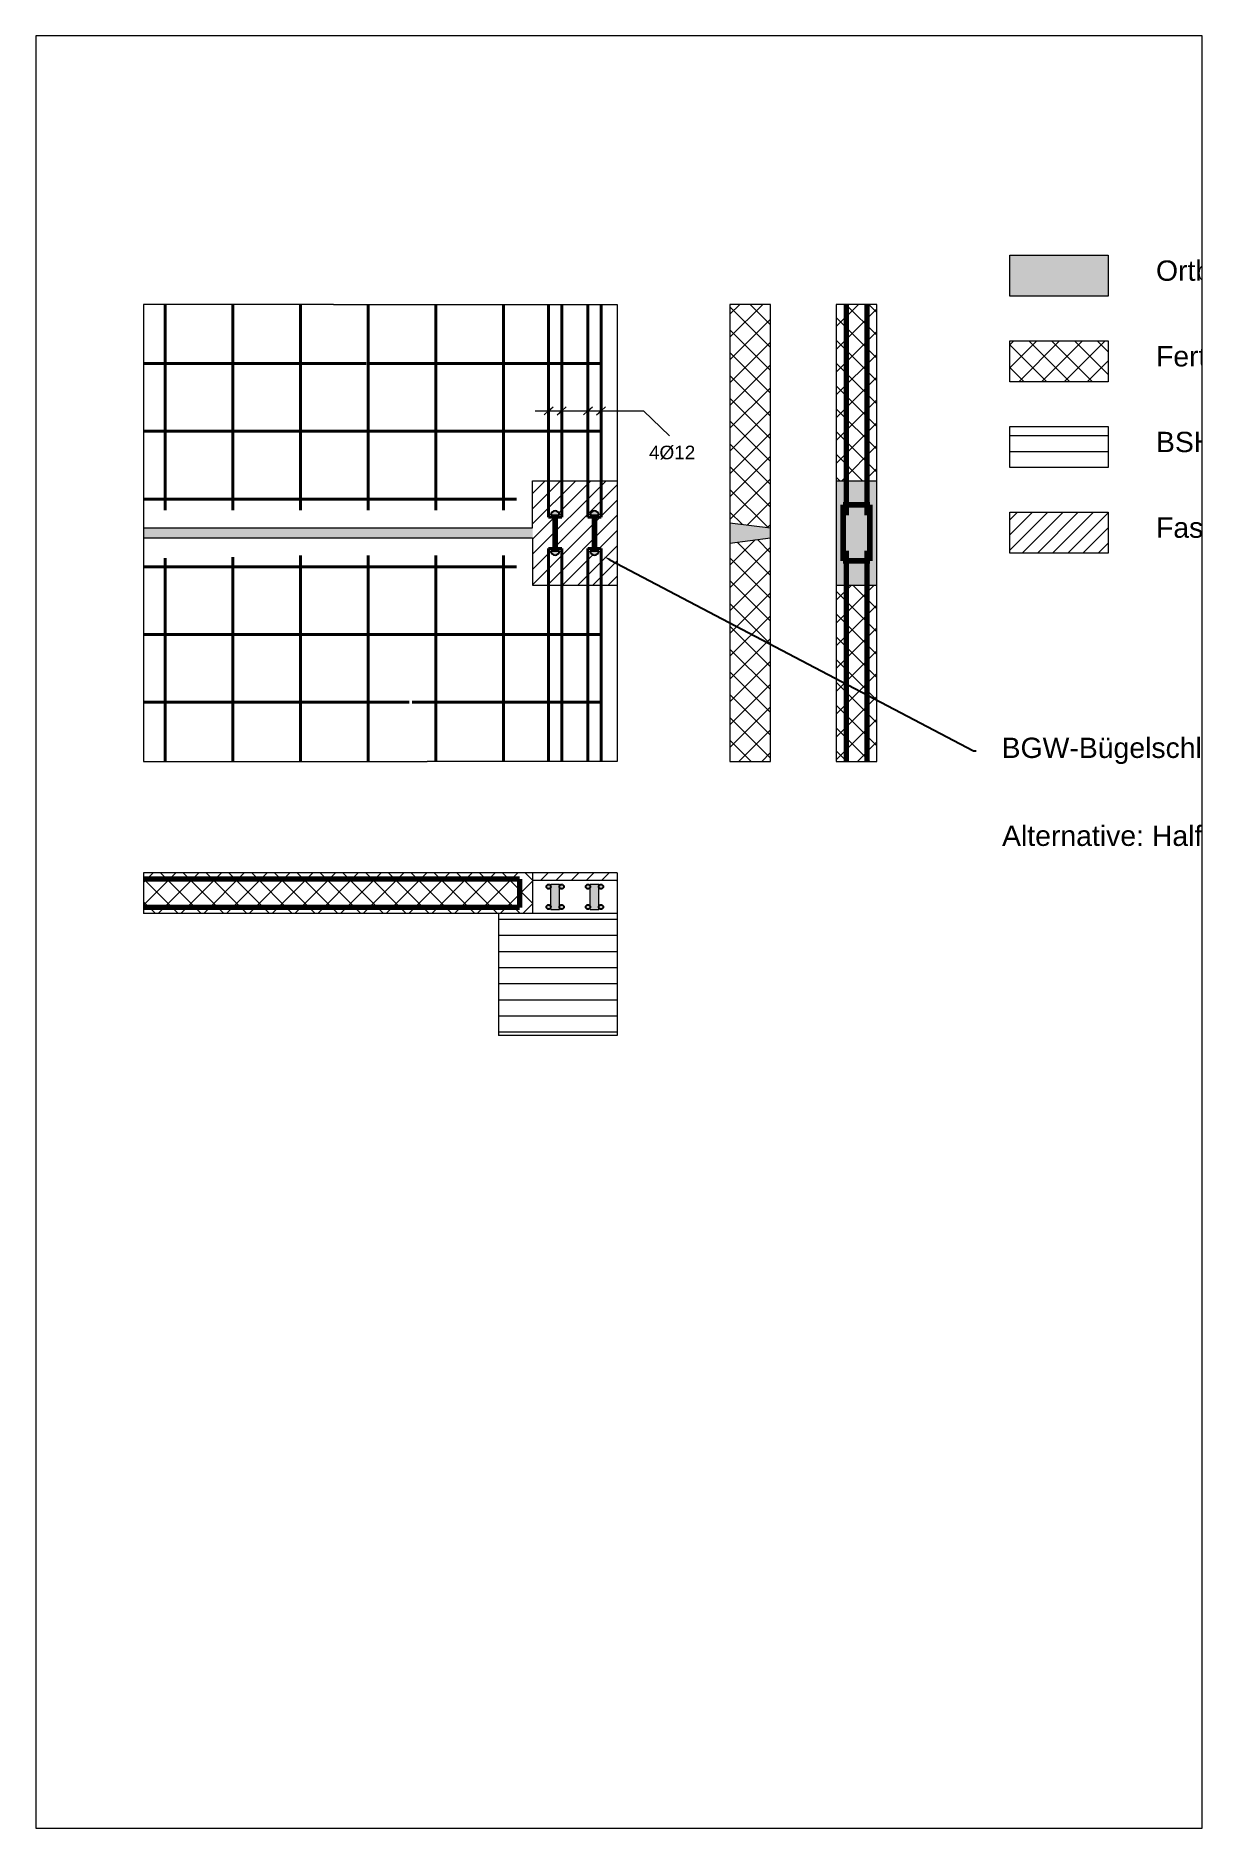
# Paper-space layout 'BGW-Bügelschloss' of a CAD drawing. Header units: millimetres. Extents: x 0.015 to 0.198, y 0.004 to 0.286.
# The model-space entities are those that its viewports show. They can reach past a viewport. Long polylines and large blocks are cut down to what shows.
import ezdxf
from ezdxf import colors
from ezdxf.entities.mleader import LeaderData, LeaderLine
from ezdxf.math import Vec2, Vec3

# ---------------------------------------------------------------- set-up
doc = ezdxf.new("R2010")
doc.units = ezdxf.units.MM
doc.header["$LTSCALE"] = 5
doc.layers.add('dick', color=7, linetype='Continuous')
doc.styles.get("Standard").update_dxf_attribs({"font": 'arial.ttf'})
doc.linetypes.add('ZIGZAG', pattern='A,0.00254,-5.08,[131,ltypeshp.shx,S=5.08,R=0,X=-5.08,Y=0],-10.16,[131,ltypeshp.shx,S=5.08,R=180,X=5.08,Y=0],-5.08', length=20.32254)

msp = doc.modelspace()

# ---------------------------------------------------------------- hatches: boundary and pattern name
at = {"lineweight": 9, "transparency": 33554559}
h = msp.add_hatch(color=8, dxfattribs=at)
h.dxf.hatch_style = 1
h.paths.add_polyline_path([(10589.6, 2602.3), (10589.6, 2723.2), (10299.5, 2723.2), (10299.5, 2602.3)])
at = {"linetype": 'Continuous', "lineweight": 9, "transparency": 33554687}
h = msp.add_hatch(dxfattribs=at)
h.set_pattern_fill('ANSI37', color=256, scale=15)
h.set_pattern_definition([(45, (6991.16, 0), (-33.67596, 33.67596), []), (135, (6991.16, 0), (-33.67596, -33.67596), [])])
h.paths.add_polyline_path([(9592.4, 2577.9), (9562.4, 2577.9), (9472.4, 2577.9), (9472.4, 1932.9), (9592.4, 1917.9)])
h.paths.add_polyline_path([(9592.4, 1887.9), (9472.4, 1872.9), (9472.4, 1227.9), (9502.4, 1227.9), (9592.4, 1227.9)])
h = msp.add_hatch(dxfattribs=at)
h.set_pattern_fill('ANSI37', color=256, scale=15)
h.paths.add_polyline_path([(9876.3, 2577.9), (9816.3, 2577.9), (9816.3, 2057), (9876.3, 2057)])
h.paths.add_polyline_path([(9906.3, 2577.9), (9876.3, 2577.9), (9876.3, 2057), (9906.3, 2057)])
h.paths.add_polyline_path([(9816.3, 2577.9), (9786.3, 2577.9), (9786.3, 2057), (9816.3, 2057)])
h.paths.add_polyline_path([(9816.3, 1748.8), (9786.3, 1748.8), (9786.3, 1227.9), (9816.3, 1227.9)])
h.paths.add_polyline_path([(9876.3, 1748.8), (9816.3, 1748.8), (9816.3, 1227.9), (9876.3, 1227.9)])
h.paths.add_polyline_path([(9906.3, 1748.8), (9876.3, 1748.8), (9876.3, 1227.9), (9906.3, 1227.9)])
at = {"lineweight": 9, "transparency": 33554687}
h = msp.add_hatch(dxfattribs=at)
h.set_pattern_fill('ANSI37', color=256, scale=15)
h.set_pattern_definition([(45, (500, 0), (-33.67596, 33.67596), []), (135, (500, 0), (-33.67596, -33.67596), [])])
h.paths.add_polyline_path([(10589.6, 2349.3), (10589.6, 2470.1), (10299.5, 2470.1), (10299.5, 2349.3)])
h = msp.add_hatch(dxfattribs=at)
h.set_pattern_fill('ANSI31', color=256, scale=15, angle=315)
h.set_pattern_definition([(0, (500, 0), (1e-14, 47.625), [])])
h.paths.add_polyline_path([(10299.5, 2217.1), (10299.5, 2096.2), (10589.6, 2096.2), (10589.6, 2217.1)])
at = {"lineweight": 9, "transparency": 33554559}
h = msp.add_hatch(dxfattribs=at)
h.set_pattern_fill('ANSI31', color=256, scale=10)
h.paths.add_polyline_path([(9139.1, 2057), (9091.6, 2057), (9091.6, 1949.3), (9072.3, 1949.3), (9072.3, 1856.5), (9091.6, 1856.5), (9091.6, 1748.8), (9139.1, 1748.8)])
edge = h.paths.add_edge_path()
edge.add_line((9091.6, 2057), (9052.9, 2057))
edge.add_line((9052.9, 2057), (9052.9, 1949.3))
edge.add_line((9052.9, 1949.3), (9072.3, 1949.3))
edge.add_line((9072.3, 1949.3), (9072.3, 1955.7))
edge.add_line((9072.3, 1955.7), (9059.9, 1955.7))
edge.add_arc((9072.3, 1955.7), 12.4, 0, 180, ccw=False)
edge.add_line((9084.6, 1955.7), (9072.3, 1955.7))
edge.add_line((9072.3, 1955.7), (9072.3, 1949.3))
edge.add_line((9072.3, 1949.3), (9091.6, 1949.3))
edge.add_line((9091.6, 1949.3), (9091.6, 2057))
h.paths.add_polyline_path([(9052.9, 2057), (8975.4, 2057), (8975.4, 1949.3), (8956, 1949.3), (8956, 1856.5), (8975.4, 1856.5), (8975.4, 1748.8), (9052.9, 1748.8), (9052.9, 1856.5), (9072.3, 1856.5), (9072.3, 1949.3), (9052.9, 1949.3)])
edge = h.paths.add_edge_path()
edge.add_line((8975.4, 2057), (8936.6, 2057))
edge.add_line((8936.6, 2057), (8936.6, 1949.3))
edge.add_line((8936.6, 1949.3), (8956, 1949.3))
edge.add_line((8956, 1949.3), (8956, 1955.7))
edge.add_line((8956, 1955.7), (8943.6, 1955.7))
edge.add_arc((8956, 1955.7), 12.4, 0, 180, ccw=False)
edge.add_line((8968.4, 1955.7), (8956, 1955.7))
edge.add_line((8956, 1955.7), (8956, 1949.3))
edge.add_line((8956, 1949.3), (8975.4, 1949.3))
edge.add_line((8975.4, 1949.3), (8975.4, 2057))
h.paths.add_polyline_path([(8936.6, 2057), (8889.1, 2057), (8889.1, 1917.9), (8888.4, 1917.9), (8887.8, 1887.9), (8889.1, 1887.9), (8889.1, 1748.8), (8936.6, 1748.8), (8936.6, 1856.5), (8956, 1856.5), (8956, 1949.3), (8936.6, 1949.3)])
edge = h.paths.add_edge_path()
edge.add_line((8975.4, 1856.5), (8956, 1856.5))
edge.add_line((8956, 1856.5), (8956, 1850))
edge.add_line((8956, 1850), (8968.4, 1850))
edge.add_arc((8956, 1850), 12.4, -180, 0, ccw=False)
edge.add_line((8943.6, 1850), (8956, 1850))
edge.add_line((8956, 1850), (8956, 1856.5))
edge.add_line((8956, 1856.5), (8936.6, 1856.5))
edge.add_line((8936.6, 1856.5), (8936.6, 1748.8))
edge.add_line((8936.6, 1748.8), (8975.4, 1748.8))
edge.add_line((8975.4, 1748.8), (8975.4, 1856.5))
edge = h.paths.add_edge_path()
edge.add_line((9091.6, 1856.5), (9072.3, 1856.5))
edge.add_line((9072.3, 1856.5), (9072.3, 1850))
edge.add_line((9072.3, 1850), (9084.6, 1850))
edge.add_arc((9072.3, 1850), 12.4, -180, 0, ccw=False)
edge.add_line((9059.9, 1850), (9072.3, 1850))
edge.add_line((9072.3, 1850), (9072.3, 1856.5))
edge.add_line((9072.3, 1856.5), (9052.9, 1856.5))
edge.add_line((9052.9, 1856.5), (9052.9, 1748.8))
edge.add_line((9052.9, 1748.8), (9091.6, 1748.8))
edge.add_line((9091.6, 1748.8), (9091.6, 1856.5))
h = msp.add_hatch(dxfattribs=at)
h.set_pattern_fill('ANSI31', color=256, scale=10)
h.set_pattern_definition([(45, (500, 0), (-22.45064, 22.45064), [])])
h.paths.add_polyline_path([(10589.6, 1843.2), (10589.6, 1964), (10299.5, 1964), (10299.5, 1843.2)])
h = msp.add_hatch(color=8, dxfattribs=at)
h.dxf.hatch_style = 1
h.paths.add_polyline_path([(8889.1, 1917.9), (7740.2, 1917.9), (7740.2, 1887.9), (8889.1, 1887.9)])
at = {"linetype": 'Continuous', "lineweight": 9, "transparency": 33554559}
h = msp.add_hatch(color=8, dxfattribs=at)
h.dxf.hatch_style = 1
h.paths.add_polyline_path([(9592.4, 1917.9), (9472.4, 1932.9), (9472.4, 1872.9), (9592.4, 1887.9)])
at = {"lineweight": 9, "transparency": 33554687}
h = msp.add_hatch(dxfattribs=at)
h.set_pattern_fill('ANSI37', color=256, scale=15)
h.paths.add_polyline_path([(8889.1, 898.4), (7740.2, 898.4), (7740.2, 880), (8889.1, 880)])
h.paths.add_polyline_path([(8889.1, 880), (7740.2, 880), (7740.2, 796.7), (8889.1, 796.7)])
h.paths.add_polyline_path([(8889.1, 796.7), (7740.2, 796.7), (7740.2, 778.4), (8889.1, 778.4)])
at = {"lineweight": 9, "transparency": 33554559}
h = msp.add_hatch(dxfattribs=at)
h.set_pattern_fill('ANSI31', color=256, scale=10)
h.paths.add_polyline_path([(9139.1, 898.4), (8889.1, 898.4), (8889.1, 875.8), (9139.1, 875.8)])
at = {"lineweight": 100, "transparency": 33554687}
h = msp.add_hatch(color=256, dxfattribs=at)
h.dxf.hatch_style = 1
h.paths.add_polyline_path([(8968.8, 857.8, 1), (8982, 857.8, 1)])
h.paths.add_polyline_path([(8968.8, 797.8, 1), (8982, 797.8, 1)])
h.paths.add_polyline_path([(9085, 857.8, 1), (9098.3, 857.8, 1)])
h.paths.add_polyline_path([(9046.3, 857.8, 1), (9059.5, 857.8, 1)])
h.paths.add_polyline_path([(8943.2, 857.8, 1), (8930, 857.8, 1)])
h.paths.add_polyline_path([(8943.2, 797.8, 1), (8930, 797.8, 1)])
h.paths.add_polyline_path([(9059.5, 797.8, 1), (9046.3, 797.8, 1)])
h.paths.add_polyline_path([(9098.3, 797.8, 1), (9085, 797.8, 1)])
at = {"lineweight": 9, "transparency": 33554554}
h = msp.add_hatch(color=256, dxfattribs=at)
h.dxf.hatch_style = 1
h.paths.add_polyline_path([(8943.6, 790.3), (8968.4, 790.3), (8968.4, 865.2), (8943.6, 865.2)])
h.paths.add_polyline_path([(9059.9, 790.3), (9084.6, 790.3), (9084.6, 865.2), (9059.9, 865.2)])
at = {"lineweight": 9, "transparency": 33554687}
h = msp.add_hatch(dxfattribs=at)
h.set_pattern_fill('ANSI31', color=256, scale=15, angle=315)
h.paths.add_polyline_path([(8789.1, 778.4), (8789.1, 418.4), (9139.1, 418.4), (9139.1, 778.4)])
at = {"layer": 'dick', "linetype": 'Continuous', "lineweight": 18, "transparency": 33554559}
h = msp.add_hatch(color=8, dxfattribs=at)
h.dxf.hatch_style = 1
h.paths.add_polyline_path([(9816.3, 2057), (9786.3, 2057), (9786.3, 1748.8), (9816.3, 1748.8), (9816.3, 1820), (9806.9, 1820), (9806.9, 1985.7), (9816.3, 1985.7)])
h.paths.add_polyline_path([(9876.3, 2057), (9816.3, 2057), (9816.3, 1985.7), (9876.3, 1985.7)])
h.paths.add_polyline_path([(9885.9, 1985.7), (9806.9, 1985.7), (9806.9, 1820), (9816.3, 1820), (9885.9, 1820)])
h.paths.add_polyline_path([(9876.3, 1820), (9816.3, 1820), (9816.3, 1748.8), (9876.3, 1748.8)])
h.paths.add_polyline_path([(9906.3, 2057), (9876.3, 2057), (9876.3, 1985.7), (9885.9, 1985.7), (9885.9, 1820), (9876.3, 1820), (9876.3, 1748.8), (9906.3, 1748.8)])
at = {"layer": 'dick', "transparency": 33554687}
h = msp.add_hatch(color=256, dxfattribs=at)
h.dxf.hatch_style = 1
h.paths.add_polyline_path([(8943.6, 1955.7), (8968.4, 1955.7, 1)])
h.paths.add_polyline_path([(9059.9, 1955.7), (9084.6, 1955.7, 1)])
h.paths.add_polyline_path([(9084.6, 1850), (9059.9, 1850, 1)])
h.paths.add_polyline_path([(8968.4, 1850), (8943.6, 1850, 1)])

# ---------------------------------------------------------------- linework, layer by layer
at = {"color": 0, "linetype": 'Continuous', "lineweight": 9}
for p, q in [((8301.4, 2577.9), (7740.2, 2577.9)), ((9472.4, 2577.9), (9472.4, 1227.9)), ((9592.4, 2577.9), (9472.4, 2577.9)), ((9592.4, 2577.9), (9562.4, 2577.9)), ((9592.4, 1227.9), (9592.4, 2577.9)), ((9786.3, 2577.9), (9786.3, 1227.9)), ((9906.3, 2577.9), (9786.3, 2577.9)), ((9906.3, 2577.9), (9876.3, 2577.9)), ((9906.3, 1227.9), (9906.3, 2577.9)), ((9472.4, 1932.9), (9592.4, 1917.9)), ((9472.4, 1872.9), (9592.4, 1887.9)), ((7740.2, 1764.6), (7740.2, 1227.9)), ((7740.2, 1227.9), (8301.4, 1227.9)), ((9472.4, 1227.9), (9592.4, 1227.9)), ((9472.4, 1227.9), (9502.4, 1227.9)), ((9786.3, 1227.9), (9906.3, 1227.9)), ((9786.3, 1227.9), (9816.3, 1227.9))]:
    msp.add_line(p, q, dxfattribs=at)
at = {"color": 7, "linetype": 'Continuous', "lineweight": 9}
for p, q in [((7740.2, 2577.9), (7740.2, 2041.2)), ((8577.9, 2577.9), (9139.1, 2577.9)), ((9786.3, 2057), (9906.3, 2057)), ((9786.3, 1748.8), (9906.3, 1748.8)), ((9139.1, 1227.9), (8577.9, 1227.9))]:
    msp.add_line(p, q, dxfattribs=at)
at = {"color": 0, "linetype": 'ZIGZAG', "lineweight": 9}
for p, q in [((8301.4, 2577.9), (8577.9, 2577.9)), ((7740.2, 2041.2), (7740.2, 1764.6)), ((8301.4, 1227.9), (8577.9, 1227.9))]:
    msp.add_line(p, q, dxfattribs=at)
at = {"lineweight": 9}
for p, q in [((9139.1, 2577.9), (9139.1, 1227.9)), ((8897.4, 2263.6), (9217.4, 2263.6)), ((8923.2, 2251.9), (8936.6, 2263.6)), ((8936.6, 2263.6), (8950, 2275.3)), ((8962, 2251.9), (8975.4, 2263.6)), ((8975.4, 2263.6), (8988.8, 2275.3)), ((9039.5, 2251.9), (9052.9, 2263.6)), ((9052.9, 2263.6), (9066.3, 2275.3)), ((9078.2, 2251.9), (9091.6, 2263.6)), ((9091.6, 2263.6), (9105, 2275.3)), ((9217.4, 2263.6), (9293.4, 2189.2)), ((8889.1, 1917.9), (8889.1, 2057)), ((8889.1, 2057), (9139.1, 2057)), ((7740.2, 1917.9), (8889.1, 1917.9)), ((7740.2, 1887.9), (8889.1, 1887.9)), ((8889.1, 1887.9), (8889.1, 1748.8)), ((8889.1, 1748.8), (9139.1, 1748.8)), ((9139.1, 898.4), (7740.2, 898.4)), ((8889.1, 898.4), (8889.1, 778.4)), ((9139.1, 875.8), (8889.1, 875.8)), ((8943.6, 865.2), (8968.4, 865.2)), ((8943.6, 790.3), (8943.6, 865.2)), ((8968.4, 790.3), (8968.4, 865.2)), ((9059.9, 865.2), (9084.6, 865.2)), ((9059.9, 790.3), (9059.9, 865.2)), ((9084.6, 790.3), (9084.6, 865.2)), ((9139.1, 898.4), (9139.1, 418.4)), ((9139.1, 778.4), (7740.2, 778.4)), ((8789.1, 778.4), (8789.1, 418.4)), ((8943.6, 790.3), (8968.4, 790.3)), ((9059.9, 790.3), (9084.6, 790.3)), ((9139.1, 418.4), (8789.1, 418.4))]:
    msp.add_line(p, q, dxfattribs=at)
at = {"linetype": 'Continuous', "lineweight": 9}
msp.add_line((7740.2, 898.4), (7740.2, 778.4), dxfattribs=at)
at = {"lineweight": 70}
for p, q in [((8850.8, 880), (7740.2, 880)), ((8850.8, 880), (8850.8, 796.7)), ((8850.8, 796.7), (7740.2, 796.7))]:
    msp.add_line(p, q, dxfattribs=at)
at = {"lineweight": 9}
for points in [[(10299.5, 2723.2), (10589.6, 2723.2), (10589.6, 2602.3), (10299.5, 2602.3)], [(10299.5, 2470.1), (10589.6, 2470.1), (10589.6, 2349.3), (10299.5, 2349.3)], [(10299.5, 2217.1), (10589.6, 2217.1), (10589.6, 2096.2), (10299.5, 2096.2)], [(10299.5, 1964), (10589.6, 1964), (10589.6, 1843.2), (10299.5, 1843.2)]]:
    msp.add_lwpolyline(points, close=True, dxfattribs=at)
for centre in [(8936.6, 857.8), (8975.4, 857.8), (9052.9, 857.8), (9091.6, 857.8), (8936.6, 797.8), (8975.4, 797.8), (9052.9, 797.8), (9091.6, 797.8)]:
    msp.add_circle(centre, 6.62)
at = {"layer": 'dick', "lineweight": 40}
for p, q in [((7803.6, 1969.8), (7803.6, 2577.9)), ((8003.6, 1969.8), (8003.6, 2577.9)), ((8203.6, 1969.8), (8203.6, 2577.9)), ((8403.6, 1969.8), (8403.6, 2577.9)), ((8603.6, 1969.8), (8603.6, 2577.9)), ((8803.6, 1969.8), (8803.6, 2577.9)), ((8936.6, 2577.9), (8936.6, 1949.3)), ((8975.4, 2577.9), (8975.4, 1949.3)), ((9052.9, 2577.9), (9052.9, 1949.3)), ((9091.6, 2577.9), (9091.6, 1949.3)), ((8397.3, 2402.9), (7740.2, 2402.9)), ((9091.6, 2402.9), (8403.8, 2402.9)), ((9091.6, 2202.9), (7740.2, 2202.9)), ((8841.6, 2002.9), (7740.2, 2002.9)), ((8936.6, 1949.3), (8975.4, 1949.3)), ((9052.9, 1949.3), (9091.6, 1949.3)), ((8936.6, 1227.9), (8936.6, 1856.5)), ((8936.6, 1856.5), (8975.4, 1856.5)), ((8975.4, 1227.9), (8975.4, 1856.5)), ((9052.9, 1227.9), (9052.9, 1856.5)), ((9052.9, 1856.5), (9091.6, 1856.5)), ((9091.6, 1227.9), (9091.6, 1856.5)), ((8841.6, 1802.9), (7740.2, 1802.9)), ((7803.6, 1827.9), (7803.6, 1227.9)), ((8003.6, 1831.5), (8003.6, 1227.9)), ((8203.6, 1836), (8203.6, 1227.9)), ((8403.6, 1836), (8403.6, 1227.9)), ((8603.6, 1836), (8603.6, 1227.9)), ((8803.6, 1836), (8803.6, 1227.9)), ((9091.6, 1602.9), (7740.2, 1602.9)), ((8524.6, 1402.9), (7740.2, 1402.9)), ((9091.6, 1402.9), (8533.5, 1402.9))]:
    msp.add_line(p, q, dxfattribs=at)
at = {"layer": 'dick', "lineweight": 70}
for p, q in [((9816.3, 1955.7), (9816.3, 2577.9)), ((9876.3, 2577.9), (9876.3, 1955.7)), ((9816.3, 1227.9), (9816.3, 1850)), ((9876.3, 1850), (9876.3, 1227.9))]:
    msp.add_line(p, q, dxfattribs=at)
at = {"layer": 'dick', "lineweight": 100}
for p, q in [((9806.9, 1820), (9806.9, 1985.7)), ((9885.9, 1820), (9885.9, 1985.7)), ((8956, 1850), (8956, 1955.7)), ((9072.3, 1850), (9072.3, 1955.7))]:
    msp.add_line(p, q, dxfattribs=at)
at = {"layer": 'dick', "color": 7, "linetype": 'Continuous', "lineweight": 200}
for p, q in [((9806.9, 1985.7), (9885.9, 1985.7)), ((9806.9, 1820), (9885.9, 1820))]:
    msp.add_line(p, q, dxfattribs=at)
at = {"layer": 'dick'}
for p, q in [((8943.6, 1955.7), (8968.4, 1955.7)), ((9059.9, 1955.7), (9084.6, 1955.7)), ((8943.6, 1850), (8968.4, 1850)), ((9059.9, 1850), (9084.6, 1850))]:
    msp.add_line(p, q, dxfattribs=at)
for centre, start, end in [((8956, 1955.7), 360, 180), ((9072.3, 1955.7), 360, 180), ((8956, 1850), 180, 0), ((9072.3, 1850), 180, 0)]:
    msp.add_arc(centre, 12.4, start, end, dxfattribs=at)

# ---------------------------------------------------------------- texts
at = {"lineweight": 9, "attachment_point": 1}
for s, insert, char_height in [('Ortbeton', (10731, 2707.6), 60), ('Fertigteil Beton', (10731, 2454.6), 60), ('BSH', (10731, 2201.5), 60), ('4%%C12', (9233.2, 2160.5), 40), ('Faserbeton - BGW-Deckel', (10731, 1948.5), 60), ('BGW-Bügelschloss', (10275, 1298.1), 60), ('Alternative: Halfen MBT', (10276.3, 1038.3), 60)]:
    msp.add_mtext_dynamic_manual_height_columns(s, width=930.194, gutter_width=12.5, heights=[0], dxfattribs=dict(at, insert=insert, char_height=char_height))

# ---------------------------------------------------------------- leaders
at = {"lineweight": 9}
ml = msp.add_multileader_mtext('Standard', dxfattribs=at)
ml.set_content('', color=256)
ml.set_leader_properties()
ml.build(insert=Vec2(0, 0))
ml.multileader.update_dxf_attribs({"arrow_head_size": 20})
ctx = ml.context
ctx.base_point, ctx.arrow_head_size, ctx.plane_origin = Vec3(10199.4, 1259.5), 20, Vec3(9100.3, 1833)
notes = []
notes.append((ctx, [(0, (1, 1, 0), (10191.4, 1259.5), (1, 0), 8, [(0, [(9100.3, 1833)], 0, [])])]))
ctx.mtext.insert, ctx.mtext.flow_direction = Vec3(10201.4, 1261.5), 5
for ctx, leaders in notes:
    for number, flags, end, landing, length, lines in leaders:
        leader = LeaderData()
        leader.index, (leader.has_last_leader_line, leader.has_dogleg_vector, leader.attachment_direction) = number, flags
        leader.last_leader_point, leader.dogleg_vector, leader.dogleg_length = Vec3(end), Vec3(landing), length
        for number, points, colour, breaks in lines:
            line = LeaderLine()
            line.index, line.vertices, line.color, line.breaks = number, Vec3.list(points), colors.encode_raw_color(colour), breaks
            leader.lines.append(line)
        ctx.leaders.append(leader)

psp = doc.layouts.new('BGW-Bügelschloss')

# ---------------------------------------------------------------- viewports
at = {"layer": '0', "view_target_point": (5.18531, 1.54929)}
psp.add_viewport(center=(0.10688, 0.14503), size=(0.18292, 0.281057), view_center_point=(9139.39665, 722.50926), view_height=5294.108619, dxfattribs=at)

doc.saveas('drawing.dxf')
